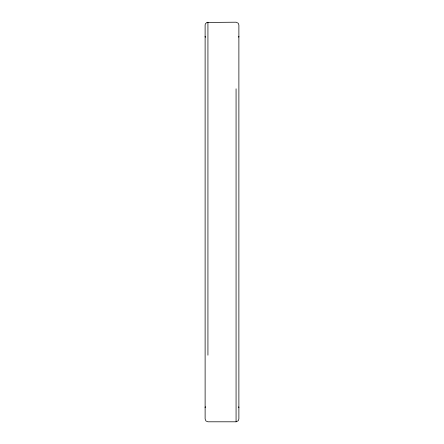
<?xml version="1.0" encoding="UTF-8"?>
<svg xmlns="http://www.w3.org/2000/svg" width="444" height="444" viewBox="0 0 444 444"><rect width="100%" height="100%" fill="white"/><g stroke="black" fill="none" stroke-linecap="round" stroke-linejoin="round"><path stroke-width="0.67" d="M238.728 37.196L238.883 36.269M205.117 407.731L205.317 406.693M236.069 421.8L238.245 420.773L238.883 418.986L238.883 25.014L238.245 23.227L236.069 22.2L206.793 22.439L205.317 23.976L205.117 25.014L205.117 418.986L205.938 420.973L207.931 421.8L236.069 421.8L236.069 88.8M205.117 36.269L205.317 37.307M238.728 406.804L238.883 407.731M207.931 22.2L207.931 355.2"/></g></svg>
